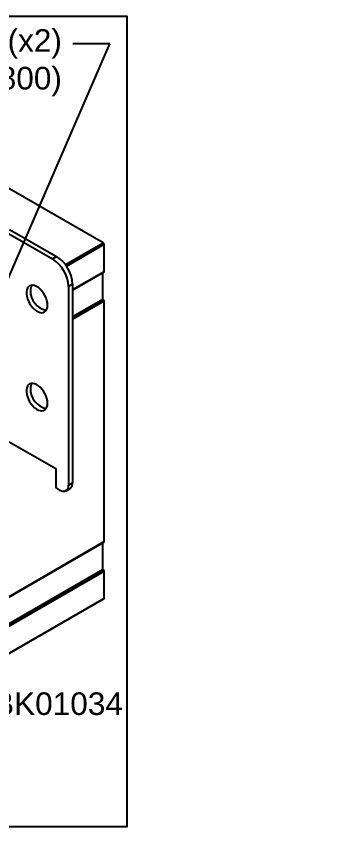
# Model space of a CAD drawing. Extents: x -0.74 to 7.5, y -6.75 to 0.
# Drawn here: x 4.75 to 7.5, y -6.75 to 0 of the extents above; entities that cross this region are included whole.
import ezdxf
from ezdxf import colors
from ezdxf.entities.mleader import LeaderData, LeaderLine
from ezdxf.math import Vec2, Vec3

# ---------------------------------------------------------------- set-up
doc = ezdxf.new("R2010")
doc.units = 0
doc.header["$LTSCALE"] = 0.5
doc.header["$MEASUREMENT"] = 0
for name, color, linetype in [('Brackets', 181, 'CONTINUOUS'), ('FAB DWG', 221, 'CONTINUOUS'), ('Housing', 150, 'CONTINUOUS'), ('Mounting', 4, 'CONTINUOUS')]:
    doc.layers.add(name, color=color, linetype=linetype)
doc.layers.add('Text-Unprinted', color=131, linetype='CONTINUOUS', plot=False)
doc.styles.get("Standard").update_dxf_attribs({"font": 'arial.ttf'})

msp = doc.modelspace()

# ---------------------------------------------------------------- linework, layer by layer
at = {"layer": 'Brackets', "linetype": 'Continuous', "lineweight": 25, "transparency": 16777216}
for p, q in [((5.0561, -2.0198), (5.0899, -2.0002)), ((5.2225, -2.2299), (5.1887, -2.2494))]:
    msp.add_line(p, q, dxfattribs=at)
at = {"layer": 'Housing', "linetype": 'Continuous', "lineweight": 25, "transparency": 16777216}
for p, q in [((5.4773, -1.8864), (4.5376, -1.3439)), ((5.1635, -2.0675), (5.4773, -1.8864)), ((5.1719, -2.079), (5.4849, -1.8983)), ((5.4849, -2.1243), (5.4849, -1.899)), ((5.2225, -2.2751), (5.4849, -2.1237)), ((5.2225, -2.2785), (5.4842, -2.1275)), ((5.4743, -2.355), (5.4743, -2.1338)), ((5.2225, -2.4997), (5.4743, -2.3543)), ((5.2225, -2.5038), (5.4773, -2.3567)), ((5.4779, -2.357), (5.4743, -2.355)), ((5.2225, -2.5201), (5.4849, -2.3686)), ((5.4849, -4.3728), (5.4849, -2.3693)), ((2.3075, -6.2105), (5.4828, -4.3773)), ((2.3096, -6.2059), (5.4849, -4.3728)), ((5.4743, -4.6035), (5.4743, -4.3822)), ((5.4779, -4.3769), (5.4779, -4.3769)), ((2.299, -6.4366), (5.4743, -4.6035)), ((2.3025, -6.4386), (5.4773, -4.6059)), ((2.3096, -6.4509), (5.4849, -4.6178)), ((5.4779, -4.6055), (5.4743, -4.6035)), ((5.4849, -4.8432), (5.4849, -4.6178)), ((2.3075, -6.6808), (5.4842, -4.847)), ((2.3096, -6.6762), (5.4849, -4.8432))]:
    msp.add_line(p, q, dxfattribs=at)
for centre, radius, start, end in [((5.4696, -1.8996), 0.0154, 2.60548, 57.39452), ((5.48, -2.1249), 0.00493, 305.01333, 6.29885), ((5.4696, -2.37), 0.0154, 2.60548, 57.39452), ((5.4806, -4.3735), 0.00437, 299.97791, 9.21404), ((5.4696, -4.6185), 0.0154, 2.60548, 57.39452), ((5.4806, -4.8439), 0.00437, 230.79671, 9.21404)]:
    msp.add_arc(centre, radius, start, end, dxfattribs=at)
at = {"layer": 'Mounting', "linetype": 'Continuous', "lineweight": 25, "transparency": 16777216}
for p, q in [((4.664, -1.7934), (5.0561, -2.0198)), ((4.6978, -1.7739), (5.0899, -2.0002)), ((5.1887, -2.2494), (5.1887, -3.9029)), ((5.2225, -2.2299), (5.2225, -3.8834)), ((4.6953, -3.5413), (5.0826, -3.7649)), ((5.0826, -3.7649), (5.0826, -3.9233)), ((5.1887, -3.9029), (5.2225, -3.8834)), ((5.118, -3.9437), (5.0826, -3.9233)), ((5.168, -3.9487), (5.2018, -3.9292))]:
    msp.add_line(p, q, dxfattribs=at)
at = {"layer": 'Mounting', "linetype": 'Continuous', "lineweight": 25, "transparency": 16777216, "flags": 128}
for points in [[(5.0148, -2.4042), (5.0133, -2.3851), (5.0091, -2.365), (5.0022, -2.3446), (4.9929, -2.3244), (4.9815, -2.3051), (4.9683, -2.2874), (4.9537, -2.2718), (4.9382, -2.2588), (4.9224, -2.2489), (4.9067, -2.2423), (4.8916, -2.2392), (4.8777, -2.2398), (4.8653, -2.2441), (4.8549, -2.2519), (4.8467, -2.2629), (4.8412, -2.2768), (4.8383, -2.2932), (4.8383, -2.3115), (4.8412, -2.3311), (4.8467, -2.3514), (4.8549, -2.3718), (4.8653, -2.3916), (4.8777, -2.4102), (4.8916, -2.4269), (4.9067, -2.4413), (4.9224, -2.4528), (4.9382, -2.4611), (4.9537, -2.466), (4.9683, -2.4672), (4.9815, -2.4647), (4.9929, -2.4587), (5.0022, -2.4493), (5.0091, -2.4368), (5.0133, -2.4216), (5.0148, -2.4042)], [(5.0148, -3.2207), (5.0133, -3.2016), (5.0091, -3.1816), (5.0022, -3.1611), (4.9929, -3.1409), (4.9815, -3.1217), (4.9683, -3.104), (4.9537, -3.0884), (4.9382, -3.0754), (4.9224, -3.0654), (4.9067, -3.0588), (4.8916, -3.0558), (4.8777, -3.0564), (4.8653, -3.0606), (4.8549, -3.0684), (4.8467, -3.0794), (4.8412, -3.0933), (4.8383, -3.1097), (4.8383, -3.128), (4.8412, -3.1476), (4.8467, -3.168), (4.8549, -3.1884), (4.8653, -3.2082), (4.8777, -3.2267), (4.8916, -3.2435), (4.9067, -3.2578), (4.9224, -3.2693), (4.9382, -3.2777), (4.9537, -3.2825), (4.9683, -3.2837), (4.9815, -3.2813), (4.9929, -3.2752), (5.0022, -3.2658), (5.0091, -3.2533), (5.0133, -3.2381), (5.0148, -3.2207)]]:
    msp.add_lwpolyline(points, dxfattribs=at)
at = {"layer": 'Mounting', "linetype": 'Continuous', "lineweight": 25, "transparency": 16777216}
for centre, radius, start, end in [((4.9029, -2.2613), 0.286, 2.38686, 57.61314), ((4.9367, -2.2418), 0.286, 2.38686, 57.61314), ((4.9486, -2.2794), 0.0769, 148.41629, 182.37067), ((5.0361, -2.2865), 0.1643, 178.61964, 258.55214), ((4.9486, -3.096), 0.0769, 148.41629, 182.37067), ((5.0361, -3.1031), 0.1643, 178.61964, 258.55214), ((5.1456, -3.9099), 0.0437, 230.79671, 9.21404), ((5.1749, -3.8894), 0.048, 304.05635, 7.25583)]:
    msp.add_arc(centre, radius, start, end, dxfattribs=at)
at = {"layer": 'Text-Unprinted', "ltscale": 0.5, "transparency": 16777216}
msp.add_lwpolyline([(0, 0), (5.6732, 0), (5.6732, -6.7457), (0, -6.7457)], close=True, dxfattribs=at)

# ---------------------------------------------------------------- leaders
at = {"layer": 'FAB DWG', "transparency": 16777216}
ml = msp.add_multileader_mtext('Standard', dxfattribs=at)
ml.set_content('BRACKET SCREW (x2)\\P(HW83800)', color=256)
ml.set_leader_properties()
ml.build(insert=Vec2(0, 0))
ml.multileader.update_dxf_attribs({"dogleg_length": 0.0922, "arrow_head_size": 0.15})
ctx = ml.context
ctx.base_point, ctx.char_height, ctx.arrow_head_size, ctx.landing_gap_size, ctx.plane_origin = Vec3(2.2564, -0.2299), 0.188, 0.15, 0.09, Vec3(4.3603, -0.0703)
ctx.text_align_type = 2
notes = []
notes.append((ctx, [(0, (1, 1, 0), (5.5337, -0.2299), (-1, 0), 0.3097, [(0, [(4.3924, -2.8625)], 0, [])])]))
ctx.mtext.insert, ctx.mtext.width, ctx.mtext.defined_height, ctx.mtext.alignment, ctx.mtext.flow_direction = Vec3(5.1339, -0.1082), 3.003156, 0.426, 3, 5
ml = msp.add_multileader_mtext('Standard', dxfattribs=at)
ml.set_content('\\A1;BK01034', color=256)
ml.set_leader_properties()
ml.build(insert=Vec2(0, 0))
ml.multileader.update_dxf_attribs({"dogleg_length": 0.36, "arrow_head_size": 0.15})
ctx = ml.context
ctx.base_point, ctx.char_height, ctx.arrow_head_size, ctx.landing_gap_size, ctx.plane_origin = Vec3(4.471, -5.7229), 0.188, 0.15, 0.09, Vec3(2.6302, -6.194)
notes.append((ctx, [(0, (1, 1, 0), (4.1942, -5.7229), (1, 0), 0.2768, [(0, [(3.4682, -4.8724)], 0, [])])]))
ctx.mtext.insert, ctx.mtext.width, ctx.mtext.defined_height, ctx.mtext.flow_direction = Vec3(4.561, -5.6272), 2.943061, 0.426, 5
for ctx, leaders in notes:
    for number, flags, end, landing, length, lines in leaders:
        leader = LeaderData()
        leader.index, (leader.has_last_leader_line, leader.has_dogleg_vector, leader.attachment_direction) = number, flags
        leader.last_leader_point, leader.dogleg_vector, leader.dogleg_length = Vec3(end), Vec3(landing), length
        for number, points, colour, breaks in lines:
            line = LeaderLine()
            line.index, line.vertices, line.color, line.breaks = number, Vec3.list(points), colors.encode_raw_color(colour), breaks
            leader.lines.append(line)
        ctx.leaders.append(leader)

doc.saveas('drawing.dxf')
